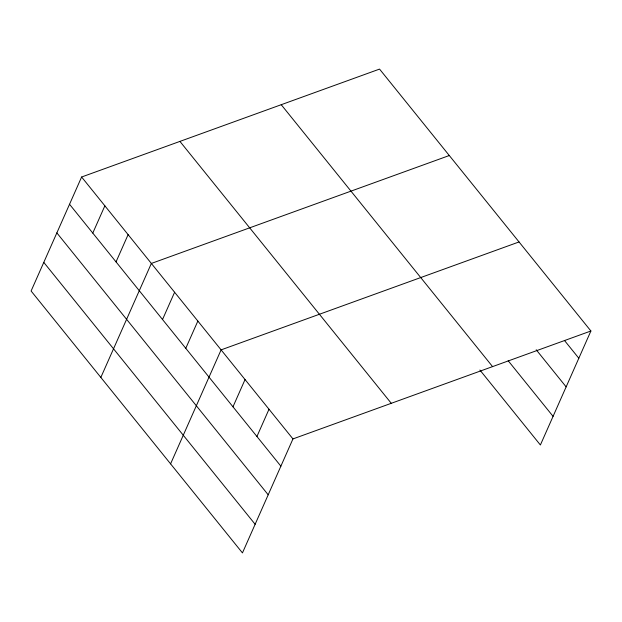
<?xml version="1.0" encoding="UTF-8"?>
<svg xmlns="http://www.w3.org/2000/svg" width="622" height="622" viewBox="0 0 622 622"><rect width="100%" height="100%" fill="white"/><g stroke="black" fill="none" stroke-linecap="round" stroke-linejoin="round"><path stroke-width="0.93" d="M81.614 177.013L31.1 291.003L242.448 552.911L292.954 438.922L590.9 330.997L379.552 69.089L81.614 177.013L292.954 438.922M92.787 233.079L104.861 205.828M116.034 261.885L128.109 234.634M100.842 377.43L151.356 263.448L449.302 155.523M162.529 319.506L174.603 292.254M185.776 348.32L197.85 321.069M170.591 463.856L221.098 349.875L519.043 241.95M232.978 406.811L245.052 379.56M256.925 436.496L269.007 409.245M590.9 330.997L540.386 444.987L479.912 370.036M564.449 340.444L578.825 358.249M536.203 349.766L566.144 386.876M508.158 360.706L553.075 416.359M281.23 104.706L492.577 366.615M179.929 141.396L391.277 403.313M69.532 204.265L280.88 466.173M56.851 232.885L268.199 494.801M43.781 262.375L255.129 524.284"/></g></svg>
